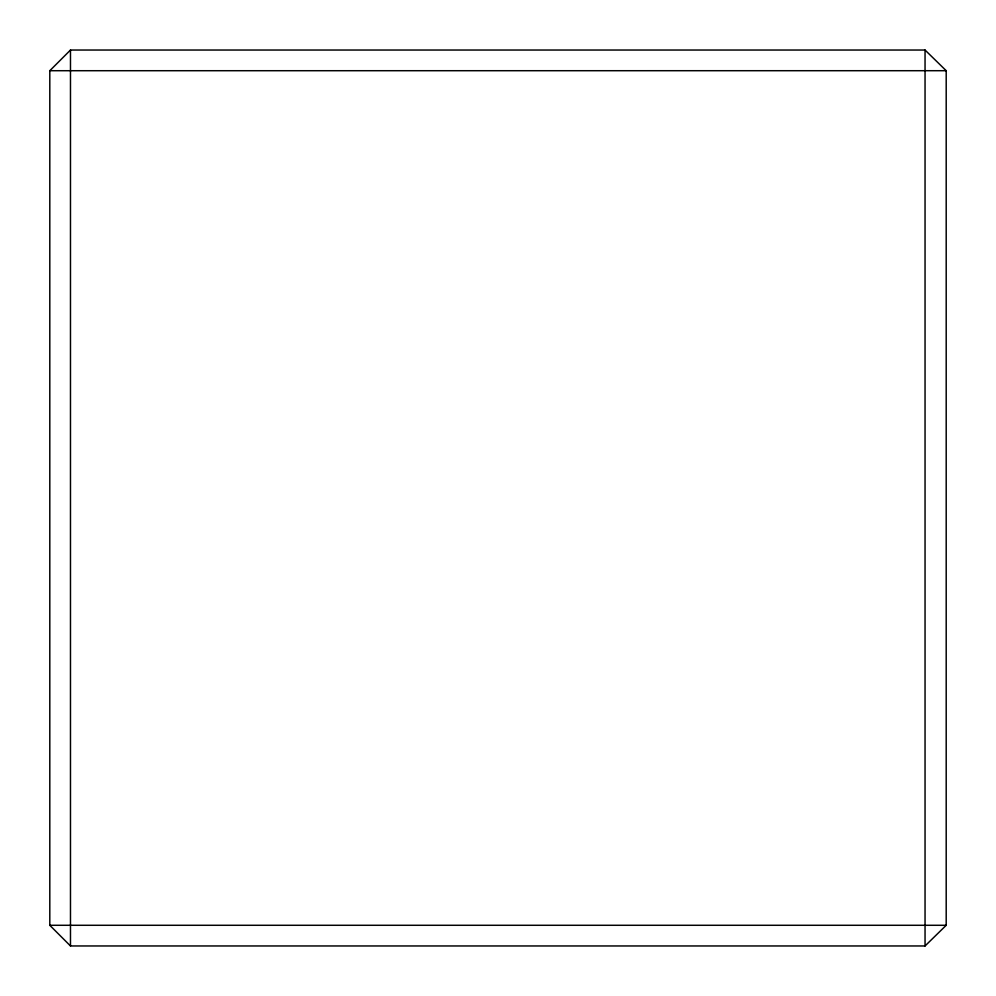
<?xml version="1.0" encoding="UTF-8"?>
<svg xmlns="http://www.w3.org/2000/svg" width="996" height="996" viewBox="0 0 996 996"><rect width="100%" height="100%" fill="white"/><g stroke="black" fill="none" stroke-linecap="round" stroke-linejoin="round"><path stroke-width="1.49" d="M49.8 70.716L70.479 50.037L925.047 50.037L946.2 70.704L946.2 925.284L925.047 945.963L70.479 945.963L49.8 925.284L49.8 70.716L946.2 70.704M49.8 925.284L946.2 925.284M925.047 50.037L925.047 945.963M70.479 50.037L70.479 945.963"/></g></svg>
